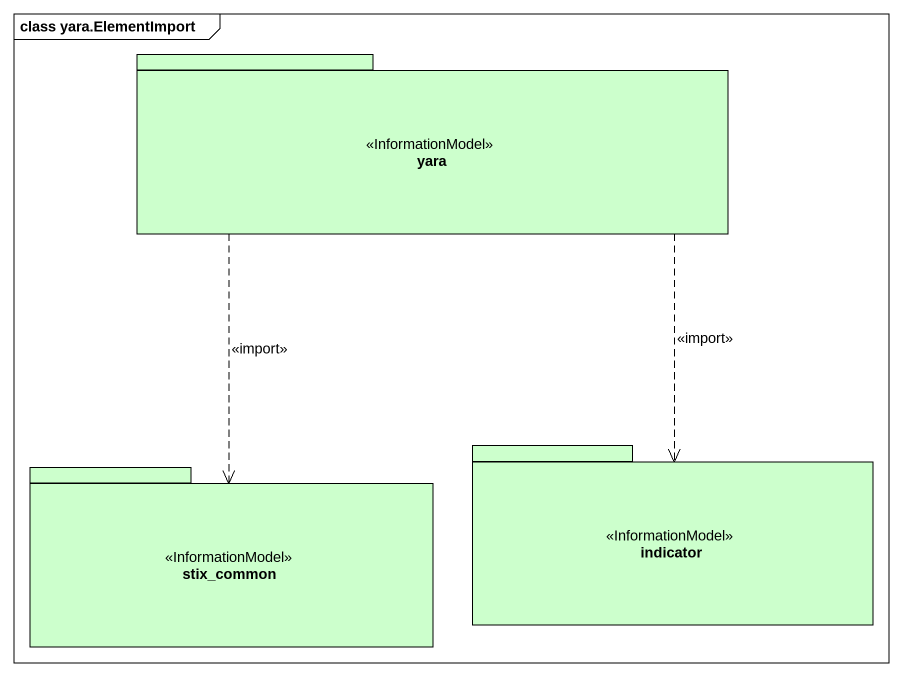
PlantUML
@startuml
mainframe class yara.ElementImport
package yara <<InformationModel>> #CCFFCC {
}
package indicator <<InformationModel>> #CCFFCC {
}
package stix_common <<InformationModel>> #CCFFCC {
}
yara ..> indicator : <<import>>
yara ..> stix_common : <<import>>
@enduml
